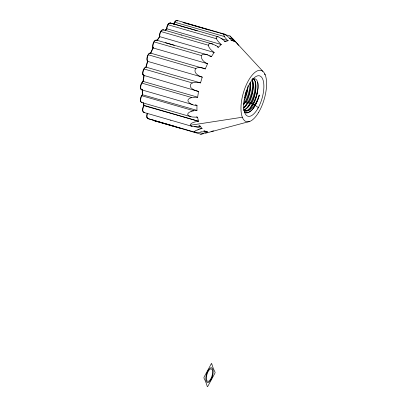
<?xml version="1.0" encoding="UTF-8"?>
<svg xmlns="http://www.w3.org/2000/svg" width="407" height="407" viewBox="0 0 407 407"><rect width="100%" height="100%" fill="white"/><g stroke="black" fill="none" stroke-linecap="round" stroke-linejoin="round"><path stroke-width="0.61" d="M208.827 55.362C198.367 50.768 199.654 60.821 207.626 63.706A47.38 19.363 -73.9 0 0 205.286 68.925L150.855 53.195A4.441 1.816 -73.9 0 0 147.761 56.003A4.441 1.816 -73.9 0 0 147.817 61.411A47.38 19.363 -73.9 0 0 146.113 67.155A4.441 1.816 -73.9 0 0 143.147 71.546A4.441 1.816 -73.9 0 0 144.154 75.738A47.38 19.363 -73.9 0 0 143.249 81.446A4.441 1.816 -73.9 0 0 140.73 86.666A4.441 1.816 -73.9 0 0 142.241 89.749M203.149 133.811L200.768 134.188L207.422 131.919A47.38 19.363 -73.9 0 1 205.097 131.135L203.887 130.784M254.594 104.792A17.155 7.85 -71.5 0 1 246.047 110.963A16.585 6.777 -73.9 0 0 257.794 89.245A16.595 6.497 -72.5 0 1 257.387 92.053A16.595 6.822 -72.1 0 1 253.073 103.958L254.65 104.94A18.137 7.611 -70 0 0 259.269 95.065A18.284 7.504 -72.8 0 1 255.209 105.352C253.424 108.974 247.848 115.644 244.037 110.765M194.694 131.532L195.126 131.13M145.869 67.42L146.113 67.155L200.544 82.891A47.38 19.363 -73.9 0 1 202.248 77.147C190.379 73.53 194.22 63.711 205.286 68.925M150.57 53.49L150.855 53.195A47.38 19.363 -73.9 0 1 153.195 47.97A4.441 1.816 -73.9 0 1 153.912 42.236A4.441 1.816 -73.9 0 1 156.802 40.476M141.402 89.138A3.851 1.572 -73.9 0 1 140.603 85.679A3.851 1.572 -73.9 0 1 142.933 81.726L143.249 81.446L197.68 97.181A47.38 19.363 -73.9 0 1 198.585 91.473L144.109 75.493M166.839 28.805L166.636 28.912A3.851 1.572 -73.9 0 1 167.653 24.873A3.851 1.572 -73.9 0 1 169.653 23.397M143.585 105.845L143.976 105.667L198.499 121.24A47.38 19.363 -73.9 0 1 197.619 117.231L196.413 116.88M141.025 101.679A3.851 1.572 -73.9 0 1 140.532 98.479A3.851 1.572 -73.9 0 1 142.328 94.704L196.978 110.394A47.38 19.363 -73.9 0 1 196.993 105.286L195.177 104.762M191.092 111.432L189.26 112.301A5.082 3.948 -2 0 0 188.41 112.993L187.953 113.614A2.335 1.806 -2.7 0 0 187.963 114.998L188.187 115.308A3.21 2.478 -2.4 0 0 188.466 115.583L192.053 116.992L197.619 117.231M198 129.792L198.896 129.497M205.214 133.308L249.761 121.423M213.375 130.851L212.673 131.029M204.09 133.588L203.836 133.649M211.726 131.258L211.08 131.41M201.714 131.837L200.31 132.072M198.117 121.296C185.465 123.321 190.069 128.48 200.025 126.201M190.161 125.275L242.333 117.231M196.978 110.394L193.681 110.745L141.809 95.747M196.8 132.417L195.538 132.367A2.818 0.967 -8.8 0 1 195.151 132.29L147.69 118.549L175.254 126.516M196.993 105.286C191.992 106.196 182.641 99.949 191.773 97.548L141.845 83.114M198.29 82.484L200.544 82.891M198.585 91.473L195.319 90.532M184.798 22.97L182.972 22.441A4.441 1.816 -73.9 0 1 183.16 22.629M185.984 23.311L193.32 25.422M194.424 25.743L209.152 29.981L204.334 28.587M209.758 30.159L214.509 31.527M215.517 31.812L218.671 32.723M219.729 33.028L229.97 35.979L231.888 37.846M170.447 23.041L218.284 36.828L221.601 38.609L225.498 41.702A47.38 19.363 -73.9 0 1 228.235 40.675L220.976 38.579M207.585 54.904L165.522 42.755M141.59 102.483L190.466 116.606M204.014 28.215L224.466 34.127L227.625 36.345L232.026 40.491A47.38 19.363 -73.9 0 1 234.351 41.275L229.935 36.02M176.806 20.35L204.355 28.317M183.226 22.471L190.466 24.568M191.672 24.919L203.129 28.236M174.786 22.197L224.715 36.63C224.282 36.147 222.634 33.633 224.333 34.076M229.355 38.248L232.407 39.133M230.815 40.14L232.026 40.491M231.324 40.4L234.351 41.275M218.086 36.767C212.627 36.126 220.106 43.742 221.286 44.531A47.38 19.363 -73.9 0 0 218.401 47.273L217.196 46.922M170.101 22.904L197.247 30.764M168.015 24.741L216.432 38.736M224.288 41.356L225.498 41.702M164.932 30.556A47.38 19.363 -73.9 0 1 166.855 28.795L221.286 44.531M181.044 34.926L212.871 44.134L215.649 45.452M160.887 31.527L208.348 45.243C208.893 48.433 211.767 50.61 214.184 52.467A47.38 19.363 -73.9 0 0 211.437 56.654L209.625 56.13M214.184 52.467L159.585 36.61A3.851 1.572 -73.9 0 1 160.307 32.077A3.851 1.572 -73.9 0 1 162.586 30.22M154.095 41.88L201.226 55.505M207.626 63.706L153.195 47.97L153.073 47.594A3.851 1.572 -73.9 0 1 153.23 43.117A3.851 1.572 -73.9 0 1 155.683 40.512M148.306 54.792L195.767 68.513M202.248 77.147L147.817 61.411L147.721 60.882M144.083 69.002L192.501 82.997C189.642 83.654 189.713 87.281 191.941 88.604A12.485 12.23 -7.2 0 0 195.345 90.466M245.284 101.709L246.082 101.938M247.883 102.457L248.682 102.686M250.478 103.21L251.277 103.439M192.867 104.655L141.417 89.769M198.499 121.24L143.936 105.316A3.851 1.572 -73.9 0 0 142.582 109.264A3.851 1.572 -73.9 0 0 143.437 111.686M199.206 125.788L200.412 126.134A47.38 19.363 -73.9 0 0 202.096 128.658L194.236 126.384M198.769 125.855L199.985 126.206M143.656 112.373L170.925 120.233M170.584 120.136L191.936 126.323M204.395 131.044L207.422 131.919M153.734 120.584L181.003 128.454L153.414 120.472M163.065 29.706L181.385 35.022M156.227 40.049L174.252 45.279M180.657 128.358L200.788 134.198M212.871 44.134C211.442 43.518 208.404 42.928 208.348 45.243M255.209 105.352L258.328 107.651M264.362 73.962L265.237 74.873M232.092 38.065L233.236 39.291M237.164 43.554L237.352 43.753A47.38 19.363 -73.9 0 1 238.507 45.36M232.616 38.619L262.897 71.367M233.445 39.515L236.793 43.147M152.884 47.237L153.159 47.884M147.095 60.155L147.359 60.775M142.872 74.364L143.137 74.985M140.634 88.472L140.898 89.092M140.593 101.109L140.858 101.73M146.922 117.262L147.186 117.882M143.92 105.296A46.79 19.124 -73.9 0 1 143.279 102.737M142.328 94.704A46.79 19.124 -73.9 0 1 142.308 89.672M142.933 81.726A46.79 19.124 -73.9 0 1 143.9 75.514M145.675 67.633A46.79 19.124 -73.9 0 1 147.705 60.801M150.509 53.271A46.79 19.124 -73.9 0 1 153.073 47.594M157.392 39.85A46.79 19.124 -73.9 0 1 159.585 36.61M165.466 29.909A46.79 19.124 -73.9 0 1 166.605 28.928M144.526 112.215A4.441 1.816 -73.9 0 1 142.811 110.587A4.441 1.816 -73.9 0 1 144.068 105.505A47.38 19.363 -73.9 0 1 143.442 102.89M142.562 89.55A47.38 19.363 -73.9 0 0 142.547 94.658A4.441 1.816 -73.9 0 0 140.639 99.949A4.441 1.816 -73.9 0 0 142.216 102.376M157.305 40.43A47.38 19.363 -73.9 0 1 159.753 36.732A4.441 1.816 -73.9 0 1 161.065 31.212A4.441 1.816 -73.9 0 1 163.67 30.25M147.553 117.913A3.851 1.572 -73.9 0 1 147.227 113.253M148.489 118.554A4.441 1.816 -73.9 0 1 147.548 113.238M154.492 120.35A4.441 1.816 -73.9 0 1 152.93 119.821M143.462 75.005A3.851 1.572 -73.9 0 1 142.964 71.042A3.851 1.572 -73.9 0 1 145.452 67.582M147.583 60.755A3.851 1.572 -73.9 0 1 147.319 56.385A3.851 1.572 -73.9 0 1 149.934 53.444M213.024 131.13A47.38 19.363 -73.9 0 1 211.213 131.736M198.764 129.416A18.697 7.596 -5.3 0 1 202.009 128.561M197.125 130.098A13.243 5.001 -6.3 0 1 197.98 129.782M194.948 131.11A8.623 3.195 -6.6 0 1 197.013 130.057M194.821 132.189A2.574 0.885 -8.6 0 1 194.704 131.532M200.366 132.209A9.152 3.002 -8.3 0 1 196.657 132.606M205.286 131.242A18.636 5.077 -8.2 0 1 201.811 131.98M191.127 111.498A14.047 11.213 0.1 0 1 193.707 110.831M191.804 97.655A16.733 15.593 -1 0 1 197.654 97.375M192.46 82.86A12.734 12.688 -38.4 0 1 198.275 82.565M166.855 28.795A4.441 1.816 -73.9 0 1 168.478 24.003A4.441 1.816 -73.9 0 1 170.752 23.392M227.961 40.741A16.738 6.344 38.1 0 1 224.338 36.549M173.977 24.217A4.441 1.816 -73.9 0 1 177.62 21.032M245.024 101.129A16.595 6.736 -75.7 0 1 243.661 103.607M250.468 82.25A16.595 6.822 -72.1 0 1 245.492 102.335M250.493 82.173A16.595 6.441 -75 0 1 246.301 102.605M245.833 101.389A16.595 7.123 -72.7 0 1 243.656 104.706M247.619 101.877A16.595 6.736 -75.7 0 1 243.472 107.784M252.075 79.579A16.595 6.822 -72.1 0 1 248.087 103.088M251.984 79.375A16.595 6.441 -75 0 1 248.901 103.358M248.433 102.137A16.595 7.123 -72.7 0 1 243.478 108.196M250.219 102.63A16.595 6.736 -75.7 0 1 243.676 109.921M252.935 78.571A16.595 6.822 -72.1 0 1 250.687 103.836M252.833 78.515A16.595 6.441 -75 0 1 251.495 104.106M251.027 102.89A16.595 7.123 -72.7 0 1 244.154 109.915M246.067 110.872A16.595 7.219 -74.1 0 1 243.508 109.931M252.813 103.378A16.595 6.736 -75.7 0 1 244.465 110.607M252.559 79.1A16.931 6.746 -73 0 1 258.119 89.001M208.847 55.301A18.936 16.483 31.1 0 1 211.467 56.604M215.7 45.355A18.707 13.192 32.6 0 1 218.473 47.197M173.667 24.227A3.851 1.572 -73.9 0 1 176.46 20.869M259.279 95.065A18.371 7.55 -72.2 0 1 255.153 105.428A18.371 7.845 -72.8 0 1 248.092 112.683A18.371 7.947 -74 0 1 244.256 112.042M248.077 85.76A16.595 6.441 -75 0 1 244.434 100.387M246.433 90.751A18.371 7.55 -72.2 0 1 245.055 95.37M243.951 103.775A18.371 7.845 -72.8 0 0 244.77 102.427A18.371 7.55 -72.2 0 0 249.511 89.24A18.371 7.224 -72.6 0 0 250.096 82.835M244.19 107.621A18.371 7.845 -72.8 0 0 247.364 103.18A18.371 7.55 -72.2 0 0 252.106 89.988A18.371 7.224 -72.6 0 0 252.625 82.163M247.395 107.677A18.371 7.845 -72.8 0 0 249.964 103.927A18.371 7.55 -72.2 0 0 254.706 90.741A18.371 7.224 -72.6 0 0 255.133 82.031M250.29 108.064A18.371 7.845 -72.8 0 0 252.559 104.68A18.371 7.55 -72.2 0 0 257.3 91.489A18.371 7.224 -72.6 0 0 257.667 82.356M247.558 88.828A16.595 6.822 -72.1 0 1 244.765 97.965M211.182 363.97L204.172 376.938A0.89 0.361 -73.9 0 0 204.004 378.174A83.608 34.168 -73.9 0 1 207.244 386.452A0.89 0.361 -73.9 0 0 207.835 386.279L214.84 373.316A0.89 0.361 -73.9 0 0 215.013 372.079A83.608 34.168 -73.9 0 1 211.772 363.802A0.89 0.361 -73.9 0 0 211.182 363.97M210.643 379.197A6.517 2.661 -73.9 0 0 211.467 368.925A6.517 2.661 -73.9 0 0 206.41 377.258A6.517 2.661 -73.9 0 0 210.643 379.197M210.846 379.919A7.672 3.134 -73.9 0 0 211.818 367.826A7.672 3.134 -73.9 0 0 205.861 377.635A7.672 3.134 -73.9 0 0 210.846 379.919M258.547 112.505A26.653 10.892 -73.9 0 0 261.711 70.635A26.653 10.892 -73.9 0 0 241.097 105.016A26.653 10.892 -73.9 0 0 258.547 112.505M257.88 108.45A21.027 8.593 -73.9 0 0 259.742 75.89A21.027 8.593 -73.9 0 0 243.732 103.816A21.027 8.593 -73.9 0 0 257.88 108.45"/></g></svg>
